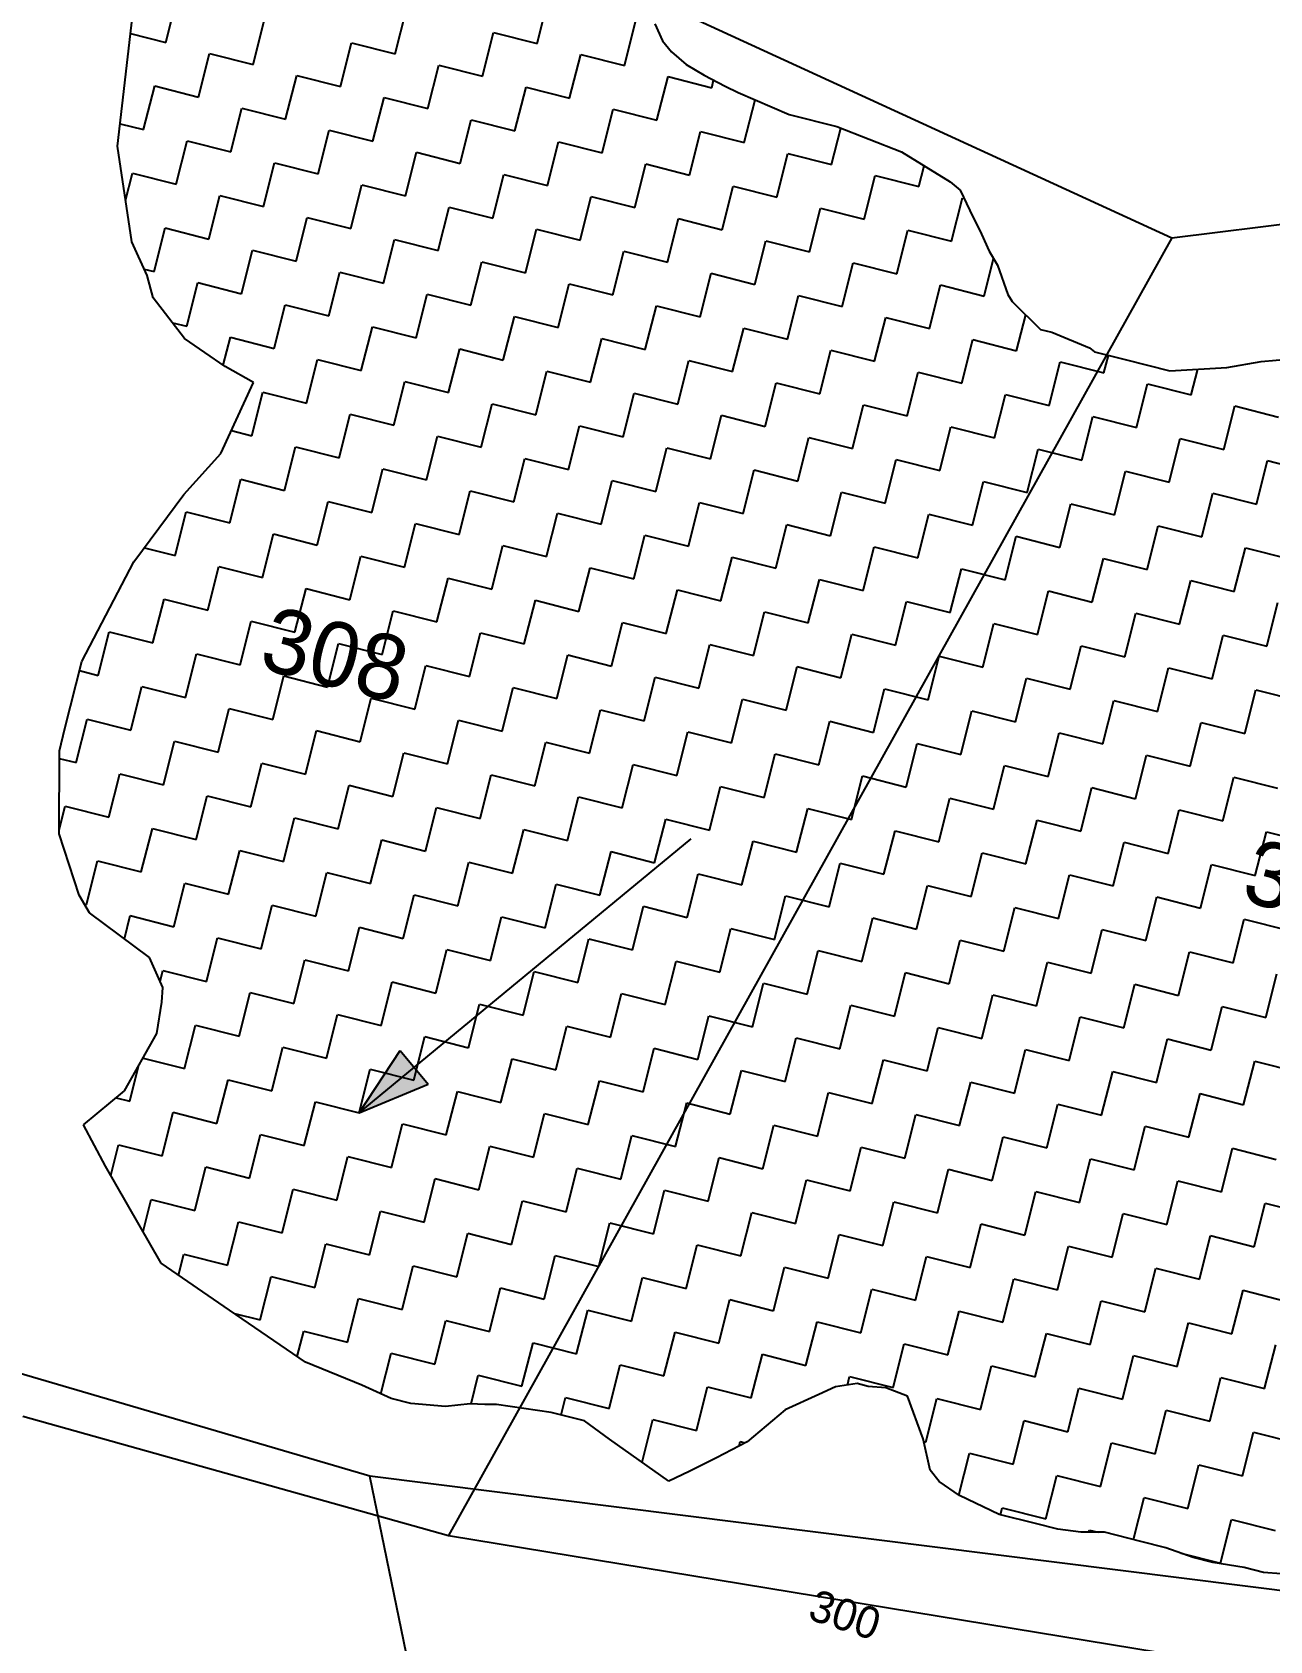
# Model space of a CAD drawing. Header units: metres. Extents: x 281097 to 285452, y 2029380 to 2031700.
# Drawn here: x 282269.1 to 282608.5, y 2030445 to 2030886.4 of the extents above; entities that cross this region are included whole.
import ezdxf
from ezdxf.enums import TextEntityAlignment as Align

# ---------------------------------------------------------------- set-up
doc = ezdxf.new("R2010")
doc.units = ezdxf.units.M
doc.header["$MEASUREMENT"] = 0
for name, color, linetype in [('POLY_HATCH', 12, 'Continuous'), ('POLY_PARCEL', 6, 'Continuous'), ('TEXT_PARCEL', 7, 'Continuous'), ('V_BOUND_LINE', 7, 'Continuous')]:
    doc.layers.add(name, color=color, linetype=linetype)
doc.styles.add('TEXT_MAP', font='', dxfattribs={"height": 2.5})
doc.styles.get('TEXT_MAP').set_extended_font_data('Kruti Dev 050')

msp = doc.modelspace()

# ---------------------------------------------------------------- hatches: boundary and pattern name
h = msp.add_hatch(color=256)
h.paths.add_polyline_path([(282373.81, 2030602.36), (282370, 2030606.99), (282358.69, 2030589.88)])
h.paths.add_polyline_path([(282358.69, 2030589.88), (282377.63, 2030597.73), (282373.81, 2030602.36)])

# ---------------------------------------------------------------- linework, layer by layer
for points in [[(282358.69, 2030589.88), (282449.82, 2030665.07)], [(282358.69, 2030589.88), (282370, 2030606.99)], [(282370, 2030606.99), (282377.63, 2030597.73)], [(282358.69, 2030589.88), (282377.63, 2030597.73)]]:
    msp.add_lwpolyline(points)
at = {"layer": 'POLY_HATCH', "linetype": 'Continuous'}
for p, q in [((282305.69, 2030883.56), (282308.72, 2030895.53)), ((282407.52, 2030883.24), (282410.56, 2030895.21)), ((282368.58, 2030880.37), (282371.61, 2030892.34)), ((282296.04, 2030886.01), (282305.69, 2030883.56)), ((282329.63, 2030877.5), (282332.67, 2030889.47)), ((282392.52, 2030874.3), (282395.55, 2030886.28)), ((282395.55, 2030886.28), (282407.52, 2030883.24)), ((282431.46, 2030877.18), (282434.5, 2030889.15)), ((282353.57, 2030871.43), (282356.61, 2030883.4)), ((282356.61, 2030883.4), (282368.58, 2030880.37)), ((282314.63, 2030868.56), (282317.66, 2030880.53)), ((282317.66, 2030880.53), (282329.63, 2030877.5)), ((282377.52, 2030865.37), (282380.55, 2030877.34)), ((282380.55, 2030877.34), (282392.52, 2030874.3)), ((282416.46, 2030868.24), (282419.49, 2030880.21)), ((282419.49, 2030880.21), (282431.46, 2030877.18)), ((282338.57, 2030862.49), (282341.6, 2030874.46)), ((282341.6, 2030874.46), (282353.57, 2030871.43)), ((282440.4, 2030862.18), (282443.44, 2030874.15)), ((282443.44, 2030874.15), (282455.41, 2030871.11)), ((282455.41, 2030871.11), (282455.94, 2030873.21)), ((282299.63, 2030859.62), (282302.66, 2030871.59)), ((282302.66, 2030871.59), (282314.63, 2030868.56)), ((282362.51, 2030856.43), (282365.55, 2030868.4)), ((282365.55, 2030868.4), (282377.52, 2030865.37)), ((282401.46, 2030859.3), (282404.49, 2030871.27)), ((282404.49, 2030871.27), (282416.46, 2030868.24)), ((282323.57, 2030853.55), (282326.6, 2030865.53)), ((282326.6, 2030865.53), (282338.57, 2030862.49)), ((282425.4, 2030853.24), (282428.43, 2030865.21)), ((282428.43, 2030865.21), (282440.4, 2030862.18)), ((282464.34, 2030856.11), (282467.31, 2030867.82)), ((282293.17, 2030861.25), (282299.63, 2030859.62)), ((282347.51, 2030847.49), (282350.54, 2030859.46)), ((282350.54, 2030859.46), (282362.51, 2030856.43)), ((282386.46, 2030850.36), (282389.49, 2030862.33)), ((282389.49, 2030862.33), (282401.46, 2030859.3)), ((282488.29, 2030850.05), (282490.82, 2030860.06)), ((282308.57, 2030844.62), (282311.6, 2030856.59)), ((282311.6, 2030856.59), (282323.57, 2030853.55)), ((282410.4, 2030844.3), (282413.43, 2030856.27)), ((282413.43, 2030856.27), (282425.4, 2030853.24)), ((282449.34, 2030847.17), (282452.37, 2030859.14)), ((282452.37, 2030859.14), (282464.34, 2030856.11)), ((282332.51, 2030838.55), (282335.54, 2030850.52)), ((282335.54, 2030850.52), (282347.51, 2030847.49)), ((282371.45, 2030841.42), (282374.48, 2030853.4)), ((282374.48, 2030853.4), (282386.46, 2030850.36)), ((282473.28, 2030841.11), (282476.32, 2030853.08)), ((282476.32, 2030853.08), (282488.29, 2030850.05)), ((282294.69, 2030840.14), (282296.59, 2030847.65)), ((282296.59, 2030847.65), (282308.57, 2030844.62)), ((282395.39, 2030835.36), (282398.43, 2030847.33)), ((282398.43, 2030847.33), (282410.4, 2030844.3)), ((282434.34, 2030838.23), (282437.37, 2030850.2)), ((282437.37, 2030850.2), (282449.34, 2030847.17)), ((282497.23, 2030835.04), (282500.26, 2030847.01)), ((282500.26, 2030847.01), (282512.23, 2030843.98)), ((282512.23, 2030843.98), (282513.68, 2030849.72)), ((282356.45, 2030832.49), (282359.48, 2030844.46)), ((282359.48, 2030844.46), (282371.45, 2030841.42)), ((282458.28, 2030832.17), (282461.31, 2030844.14)), ((282461.31, 2030844.14), (282473.28, 2030841.11)), ((282317.5, 2030829.61), (282320.54, 2030841.58)), ((282320.54, 2030841.58), (282332.51, 2030838.55)), ((282380.39, 2030826.42), (282383.42, 2030838.39)), ((282383.42, 2030838.39), (282395.39, 2030835.36)), ((282419.34, 2030829.3), (282422.37, 2030841.27)), ((282422.37, 2030841.27), (282434.34, 2030838.23)), ((282482.22, 2030826.1), (282485.25, 2030838.07)), ((282485.25, 2030838.07), (282497.23, 2030835.04)), ((282521.17, 2030828.98), (282524.2, 2030840.95)), ((282524.2, 2030840.95), (282524.54, 2030840.86)), ((282341.45, 2030823.55), (282344.48, 2030835.52)), ((282344.48, 2030835.52), (282356.45, 2030832.49)), ((282443.28, 2030823.23), (282446.31, 2030835.2)), ((282446.31, 2030835.2), (282458.28, 2030832.17)), ((282302.5, 2030820.67), (282305.53, 2030832.64)), ((282305.53, 2030832.64), (282317.5, 2030829.61)), ((282365.39, 2030817.48), (282368.42, 2030829.45)), ((282368.42, 2030829.45), (282380.39, 2030826.42)), ((282404.33, 2030820.36), (282407.36, 2030832.33)), ((282407.36, 2030832.33), (282419.34, 2030829.3)), ((282467.22, 2030817.17), (282470.25, 2030829.14)), ((282470.25, 2030829.14), (282482.22, 2030826.1)), ((282506.16, 2030820.04), (282509.2, 2030832.01)), ((282509.2, 2030832.01), (282521.17, 2030828.98)), ((282326.44, 2030814.61), (282329.47, 2030826.58)), ((282329.47, 2030826.58), (282341.45, 2030823.55)), ((282428.27, 2030814.29), (282431.31, 2030826.26)), ((282431.31, 2030826.26), (282443.28, 2030823.23)), ((282530.11, 2030813.97), (282532.72, 2030824.29)), ((282299.79, 2030821.36), (282302.5, 2030820.67)), ((282350.38, 2030808.54), (282353.42, 2030820.52)), ((282353.42, 2030820.52), (282365.39, 2030817.48)), ((282389.33, 2030811.42), (282392.36, 2030823.39)), ((282392.36, 2030823.39), (282404.33, 2030820.36)), ((282452.22, 2030808.23), (282455.25, 2030820.2)), ((282455.25, 2030820.2), (282467.22, 2030817.17)), ((282491.16, 2030811.1), (282494.19, 2030823.07)), ((282494.19, 2030823.07), (282506.16, 2030820.04)), ((282311.44, 2030805.67), (282314.47, 2030817.64)), ((282314.47, 2030817.64), (282326.44, 2030814.61)), ((282413.27, 2030805.35), (282416.3, 2030817.32)), ((282416.3, 2030817.32), (282428.27, 2030814.29)), ((282515.1, 2030805.04), (282518.13, 2030817.01)), ((282518.13, 2030817.01), (282530.11, 2030813.97)), ((282335.38, 2030799.61), (282338.41, 2030811.58)), ((282338.41, 2030811.58), (282350.38, 2030808.54)), ((282374.33, 2030802.48), (282377.36, 2030814.45)), ((282377.36, 2030814.45), (282389.33, 2030811.42)), ((282437.21, 2030799.29), (282440.24, 2030811.26)), ((282440.24, 2030811.26), (282452.22, 2030808.23)), ((282476.16, 2030802.16), (282479.19, 2030814.13)), ((282479.19, 2030814.13), (282491.16, 2030811.1)), ((282307.56, 2030806.65), (282311.44, 2030805.67)), ((282398.27, 2030796.41), (282401.3, 2030808.39)), ((282401.3, 2030808.39), (282413.27, 2030805.35)), ((282500.1, 2030796.1), (282503.13, 2030808.07)), ((282503.13, 2030808.07), (282515.1, 2030805.04)), ((282539.04, 2030798.97), (282541.54, 2030808.83)), ((282321.48, 2030795), (282323.41, 2030802.64)), ((282323.41, 2030802.64), (282335.38, 2030799.61)), ((282359.32, 2030793.54), (282362.35, 2030805.51)), ((282362.35, 2030805.51), (282374.33, 2030802.48)), ((282422.21, 2030790.35), (282425.24, 2030802.32)), ((282425.24, 2030802.32), (282437.21, 2030799.29)), ((282461.15, 2030793.22), (282464.19, 2030805.19)), ((282464.19, 2030805.19), (282476.16, 2030802.16)), ((282524.04, 2030790.03), (282527.07, 2030802)), ((282527.07, 2030802), (282539.04, 2030798.97)), ((282383.26, 2030787.48), (282386.3, 2030799.45)), ((282386.3, 2030799.45), (282398.27, 2030796.41)), ((282485.1, 2030787.16), (282488.13, 2030799.13)), ((282488.13, 2030799.13), (282500.1, 2030796.1)), ((282562.99, 2030792.91), (282564.19, 2030797.68)), ((282344.32, 2030784.6), (282347.35, 2030796.57)), ((282347.35, 2030796.57), (282359.32, 2030793.54)), ((282407.21, 2030781.41), (282410.24, 2030793.38)), ((282410.24, 2030793.38), (282422.21, 2030790.35)), ((282446.15, 2030784.29), (282449.18, 2030796.26)), ((282449.18, 2030796.26), (282461.15, 2030793.22)), ((282509.04, 2030781.09), (282512.07, 2030793.07)), ((282512.07, 2030793.07), (282524.04, 2030790.03)), ((282547.98, 2030783.97), (282551.01, 2030795.94)), ((282551.01, 2030795.94), (282562.99, 2030792.91)), ((282586.93, 2030786.84), (282588.7, 2030793.86)), ((282368.26, 2030778.54), (282371.29, 2030790.51)), ((282371.29, 2030790.51), (282383.26, 2030787.48)), ((282470.09, 2030778.22), (282473.12, 2030790.19)), ((282473.12, 2030790.19), (282485.1, 2030787.16)), ((282571.92, 2030777.9), (282574.96, 2030789.87)), ((282574.96, 2030789.87), (282586.93, 2030786.84)), ((282329.32, 2030775.66), (282332.35, 2030787.64)), ((282332.35, 2030787.64), (282344.32, 2030784.6)), ((282392.2, 2030772.47), (282395.23, 2030784.44)), ((282395.23, 2030784.44), (282407.21, 2030781.41)), ((282431.15, 2030775.35), (282434.18, 2030787.32)), ((282434.18, 2030787.32), (282446.15, 2030784.29)), ((282532.98, 2030775.03), (282536.01, 2030787)), ((282536.01, 2030787), (282547.98, 2030783.97)), ((282353.26, 2030769.6), (282356.29, 2030781.57)), ((282356.29, 2030781.57), (282368.26, 2030778.54)), ((282455.09, 2030769.28), (282458.12, 2030781.25)), ((282458.12, 2030781.25), (282470.09, 2030778.22)), ((282494.03, 2030772.16), (282497.07, 2030784.13)), ((282497.07, 2030784.13), (282509.04, 2030781.09)), ((282556.92, 2030768.96), (282559.95, 2030780.94)), ((282559.95, 2030780.94), (282571.92, 2030777.9)), ((282595.87, 2030771.84), (282598.9, 2030783.81)), ((282598.9, 2030783.81), (282610.87, 2030780.78)), ((282323.7, 2030777.09), (282329.32, 2030775.66)), ((282377.2, 2030763.53), (282380.23, 2030775.51)), ((282380.23, 2030775.51), (282392.2, 2030772.47)), ((282416.14, 2030766.41), (282419.18, 2030778.38)), ((282419.18, 2030778.38), (282431.15, 2030775.35)), ((282517.98, 2030766.09), (282521.01, 2030778.06)), ((282521.01, 2030778.06), (282532.98, 2030775.03)), ((282338.25, 2030760.66), (282341.29, 2030772.63)), ((282341.29, 2030772.63), (282353.26, 2030769.6)), ((282440.09, 2030760.34), (282443.12, 2030772.31)), ((282443.12, 2030772.31), (282455.09, 2030769.28)), ((282479.03, 2030763.22), (282482.06, 2030775.19)), ((282482.06, 2030775.19), (282494.03, 2030772.16)), ((282541.92, 2030760.03), (282544.95, 2030772)), ((282544.95, 2030772), (282556.92, 2030768.96)), ((282580.86, 2030762.9), (282583.89, 2030774.87)), ((282583.89, 2030774.87), (282595.87, 2030771.84)), ((282362.2, 2030754.6), (282365.23, 2030766.57)), ((282365.23, 2030766.57), (282377.2, 2030763.53)), ((282401.14, 2030757.47), (282404.17, 2030769.44)), ((282404.17, 2030769.44), (282416.14, 2030766.41)), ((282502.97, 2030757.15), (282506, 2030769.12)), ((282506, 2030769.12), (282517.98, 2030766.09)), ((282604.8, 2030756.84), (282607.84, 2030768.81)), ((282607.84, 2030768.81), (282619.81, 2030765.77)), ((282323.25, 2030751.72), (282326.28, 2030763.69)), ((282326.28, 2030763.69), (282338.25, 2030760.66)), ((282425.08, 2030751.41), (282428.12, 2030763.38)), ((282428.12, 2030763.38), (282440.09, 2030760.34)), ((282464.03, 2030754.28), (282467.06, 2030766.25)), ((282467.06, 2030766.25), (282479.03, 2030763.22)), ((282526.91, 2030751.09), (282529.95, 2030763.06)), ((282529.95, 2030763.06), (282541.92, 2030760.03)), ((282565.86, 2030753.96), (282568.89, 2030765.93)), ((282568.89, 2030765.93), (282580.86, 2030762.9)), ((282386.14, 2030748.53), (282389.17, 2030760.5)), ((282389.17, 2030760.5), (282401.14, 2030757.47)), ((282487.97, 2030748.21), (282491, 2030760.19)), ((282491, 2030760.19), (282502.97, 2030757.15)), ((282589.8, 2030747.9), (282592.83, 2030759.87)), ((282592.83, 2030759.87), (282604.8, 2030756.84)), ((282308.25, 2030742.78), (282311.28, 2030754.75)), ((282311.28, 2030754.75), (282323.25, 2030751.72)), ((282347.19, 2030745.66), (282350.23, 2030757.63)), ((282350.23, 2030757.63), (282362.2, 2030754.6)), ((282410.08, 2030742.47), (282413.11, 2030754.44)), ((282413.11, 2030754.44), (282425.08, 2030751.41)), ((282449.02, 2030745.34), (282452.06, 2030757.31)), ((282452.06, 2030757.31), (282464.03, 2030754.28)), ((282511.91, 2030742.15), (282514.94, 2030754.12)), ((282514.94, 2030754.12), (282526.91, 2030751.09)), ((282550.86, 2030745.02), (282553.89, 2030756.99)), ((282553.89, 2030756.99), (282565.86, 2030753.96)), ((282371.13, 2030739.59), (282374.17, 2030751.56)), ((282374.17, 2030751.56), (282386.14, 2030748.53)), ((282472.97, 2030739.28), (282476, 2030751.25)), ((282476, 2030751.25), (282487.97, 2030748.21)), ((282574.8, 2030738.96), (282577.83, 2030750.93)), ((282577.83, 2030750.93), (282589.8, 2030747.9)), ((282299.83, 2030744.92), (282308.25, 2030742.78)), ((282332.19, 2030736.72), (282335.22, 2030748.69)), ((282335.22, 2030748.69), (282347.19, 2030745.66)), ((282395.08, 2030733.53), (282398.11, 2030745.5)), ((282398.11, 2030745.5), (282410.08, 2030742.47)), ((282434.02, 2030736.4), (282437.05, 2030748.37)), ((282437.05, 2030748.37), (282449.02, 2030745.34)), ((282496.91, 2030733.21), (282499.94, 2030745.18)), ((282499.94, 2030745.18), (282511.91, 2030742.15)), ((282535.85, 2030736.08), (282538.89, 2030748.06)), ((282538.89, 2030748.06), (282550.86, 2030745.02)), ((282598.74, 2030732.89), (282601.77, 2030744.86)), ((282601.77, 2030744.86), (282613.74, 2030741.83)), ((282356.13, 2030730.65), (282359.16, 2030742.63)), ((282359.16, 2030742.63), (282371.13, 2030739.59)), ((282457.96, 2030730.34), (282461, 2030742.31)), ((282461, 2030742.31), (282472.97, 2030739.28)), ((282559.79, 2030730.02), (282562.83, 2030741.99)), ((282562.83, 2030741.99), (282574.8, 2030738.96)), ((282317.19, 2030727.78), (282320.22, 2030739.75)), ((282320.22, 2030739.75), (282332.19, 2030736.72)), ((282380.07, 2030724.59), (282383.11, 2030736.56)), ((282383.11, 2030736.56), (282395.08, 2030733.53)), ((282419.02, 2030727.46), (282422.05, 2030739.43)), ((282422.05, 2030739.43), (282434.02, 2030736.4)), ((282481.9, 2030724.27), (282484.94, 2030736.24)), ((282484.94, 2030736.24), (282496.91, 2030733.21)), ((282520.85, 2030727.15), (282523.88, 2030739.12)), ((282523.88, 2030739.12), (282535.85, 2030736.08)), ((282583.74, 2030723.96), (282586.77, 2030735.93)), ((282586.77, 2030735.93), (282598.74, 2030732.89)), ((282293.22, 2030733.85), (282293.24, 2030733.85)), ((282293.24, 2030733.85), (282293.27, 2030733.95)), ((282341.13, 2030721.72), (282344.16, 2030733.69)), ((282344.16, 2030733.69), (282356.13, 2030730.65)), ((282442.96, 2030721.4), (282445.99, 2030733.37)), ((282445.99, 2030733.37), (282457.96, 2030730.34)), ((282544.79, 2030721.08), (282547.82, 2030733.05)), ((282547.82, 2030733.05), (282559.79, 2030730.02)), ((282302.18, 2030718.84), (282305.22, 2030730.81)), ((282305.22, 2030730.81), (282317.19, 2030727.78)), ((282365.07, 2030715.65), (282368.1, 2030727.62)), ((282368.1, 2030727.62), (282380.07, 2030724.59)), ((282404.01, 2030718.53), (282407.05, 2030730.5)), ((282407.05, 2030730.5), (282419.02, 2030727.46)), ((282466.9, 2030715.33), (282469.93, 2030727.3)), ((282469.93, 2030727.3), (282481.9, 2030724.27)), ((282505.85, 2030718.21), (282508.88, 2030730.18)), ((282508.88, 2030730.18), (282520.85, 2030727.15)), ((282568.73, 2030715.02), (282571.77, 2030726.99)), ((282571.77, 2030726.99), (282583.74, 2030723.96)), ((282607.68, 2030717.89), (282610.71, 2030729.86)), ((282326.12, 2030712.78), (282329.16, 2030724.75)), ((282329.16, 2030724.75), (282341.13, 2030721.72)), ((282427.96, 2030712.46), (282430.99, 2030724.43)), ((282430.99, 2030724.43), (282442.96, 2030721.4)), ((282529.79, 2030712.14), (282532.82, 2030724.11)), ((282532.82, 2030724.11), (282544.79, 2030721.08)), ((282287.18, 2030709.9), (282290.21, 2030721.87)), ((282290.21, 2030721.87), (282302.18, 2030718.84)), ((282350.07, 2030706.71), (282353.1, 2030718.68)), ((282353.1, 2030718.68), (282365.07, 2030715.65)), ((282389.01, 2030709.59), (282392.04, 2030721.56)), ((282392.04, 2030721.56), (282404.01, 2030718.53)), ((282451.9, 2030706.4), (282454.93, 2030718.37)), ((282454.93, 2030718.37), (282466.9, 2030715.33)), ((282490.84, 2030709.27), (282493.88, 2030721.24)), ((282493.88, 2030721.24), (282505.85, 2030718.21)), ((282553.73, 2030706.08), (282556.76, 2030718.05)), ((282556.76, 2030718.05), (282568.73, 2030715.02)), ((282592.67, 2030708.95), (282595.71, 2030720.92)), ((282595.71, 2030720.92), (282607.68, 2030717.89)), ((282311.12, 2030703.84), (282314.15, 2030715.81)), ((282314.15, 2030715.81), (282326.12, 2030712.78)), ((282412.95, 2030703.52), (282415.99, 2030715.49)), ((282415.99, 2030715.49), (282427.96, 2030712.46)), ((282514.78, 2030703.2), (282517.82, 2030715.18)), ((282517.82, 2030715.18), (282529.79, 2030712.14)), ((282282.08, 2030711.2), (282287.18, 2030709.9)), ((282335.06, 2030697.77), (282338.1, 2030709.75)), ((282338.1, 2030709.75), (282350.07, 2030706.71)), ((282374.01, 2030700.65), (282377.04, 2030712.62)), ((282377.04, 2030712.62), (282389.01, 2030709.59)), ((282436.89, 2030697.46), (282439.93, 2030709.43)), ((282439.93, 2030709.43), (282451.9, 2030706.4)), ((282475.84, 2030700.33), (282478.87, 2030712.3)), ((282478.87, 2030712.3), (282490.84, 2030709.27)), ((282577.67, 2030700.01), (282580.7, 2030711.98)), ((282580.7, 2030711.98), (282592.67, 2030708.95)), ((282296.12, 2030694.9), (282299.15, 2030706.87)), ((282299.15, 2030706.87), (282311.12, 2030703.84)), ((282397.95, 2030694.58), (282400.98, 2030706.55)), ((282400.98, 2030706.55), (282412.95, 2030703.52)), ((282499.78, 2030694.27), (282502.81, 2030706.24)), ((282502.81, 2030706.24), (282514.78, 2030703.2)), ((282538.73, 2030697.14), (282541.76, 2030709.11)), ((282541.76, 2030709.11), (282553.73, 2030706.08)), ((282601.61, 2030693.95), (282604.65, 2030705.92)), ((282604.65, 2030705.92), (282616.62, 2030702.89)), ((282320.06, 2030688.84), (282323.09, 2030700.81)), ((282323.09, 2030700.81), (282335.06, 2030697.77)), ((282359, 2030691.71), (282362.04, 2030703.68)), ((282362.04, 2030703.68), (282374.01, 2030700.65)), ((282421.89, 2030688.52), (282424.92, 2030700.49)), ((282424.92, 2030700.49), (282436.89, 2030697.46)), ((282460.84, 2030691.39), (282463.87, 2030703.36)), ((282463.87, 2030703.36), (282475.84, 2030700.33)), ((282562.67, 2030691.08), (282565.7, 2030703.05)), ((282565.7, 2030703.05), (282577.67, 2030700.01)), ((282281.12, 2030685.96), (282284.15, 2030697.93)), ((282284.15, 2030697.93), (282296.12, 2030694.9)), ((282382.95, 2030685.64), (282385.98, 2030697.62)), ((282385.98, 2030697.62), (282397.95, 2030694.58)), ((282484.78, 2030685.33), (282487.81, 2030697.3)), ((282487.81, 2030697.3), (282499.78, 2030694.27)), ((282523.72, 2030688.2), (282526.76, 2030700.17)), ((282526.76, 2030700.17), (282538.73, 2030697.14)), ((282586.61, 2030685.01), (282589.64, 2030696.98)), ((282589.64, 2030696.98), (282601.61, 2030693.95)), ((282305.06, 2030679.9), (282308.09, 2030691.87)), ((282308.09, 2030691.87), (282320.06, 2030688.84)), ((282344, 2030682.77), (282347.03, 2030694.74)), ((282347.03, 2030694.74), (282359, 2030691.71)), ((282406.89, 2030679.58), (282409.92, 2030691.55)), ((282409.92, 2030691.55), (282421.89, 2030688.52)), ((282445.83, 2030682.45), (282448.87, 2030694.42)), ((282448.87, 2030694.42), (282460.84, 2030691.39)), ((282547.67, 2030682.14), (282550.7, 2030694.11)), ((282550.7, 2030694.11), (282562.67, 2030691.08)), ((282276.5, 2030687.13), (282281.12, 2030685.96)), ((282367.94, 2030676.71), (282370.98, 2030688.68)), ((282370.98, 2030688.68), (282382.95, 2030685.64)), ((282469.78, 2030676.39), (282472.81, 2030688.36)), ((282472.81, 2030688.36), (282484.78, 2030685.33)), ((282508.72, 2030679.26), (282511.75, 2030691.23)), ((282511.75, 2030691.23), (282523.72, 2030688.2)), ((282571.61, 2030676.07), (282574.64, 2030688.04)), ((282574.64, 2030688.04), (282586.61, 2030685.01)), ((282290.05, 2030670.96), (282293.09, 2030682.93)), ((282293.09, 2030682.93), (282305.06, 2030679.9)), ((282329, 2030673.83), (282332.03, 2030685.8)), ((282332.03, 2030685.8), (282344, 2030682.77)), ((282430.83, 2030673.52), (282433.86, 2030685.49)), ((282433.86, 2030685.49), (282445.83, 2030682.45)), ((282532.66, 2030673.2), (282535.69, 2030685.17)), ((282535.69, 2030685.17), (282547.67, 2030682.14)), ((282352.94, 2030667.77), (282355.97, 2030679.74)), ((282355.97, 2030679.74), (282367.94, 2030676.71)), ((282391.89, 2030670.64), (282394.92, 2030682.61)), ((282394.92, 2030682.61), (282406.89, 2030679.58)), ((282454.77, 2030667.45), (282457.8, 2030679.42)), ((282457.8, 2030679.42), (282469.78, 2030676.39)), ((282493.72, 2030670.32), (282496.75, 2030682.3)), ((282496.75, 2030682.3), (282508.72, 2030679.26)), ((282556.6, 2030667.13), (282559.64, 2030679.1)), ((282559.64, 2030679.1), (282571.61, 2030676.07)), ((282595.55, 2030670.01), (282598.58, 2030681.98)), ((282598.58, 2030681.98), (282610.55, 2030678.95)), ((282276.44, 2030667.52), (282278.08, 2030673.99)), ((282278.08, 2030673.99), (282290.05, 2030670.96)), ((282314, 2030664.89), (282317.03, 2030676.86)), ((282317.03, 2030676.86), (282329, 2030673.83)), ((282415.83, 2030664.58), (282418.86, 2030676.55)), ((282418.86, 2030676.55), (282430.83, 2030673.52)), ((282517.66, 2030664.26), (282520.69, 2030676.23)), ((282520.69, 2030676.23), (282532.66, 2030673.2)), ((282337.94, 2030658.83), (282340.97, 2030670.8)), ((282340.97, 2030670.8), (282352.94, 2030667.77)), ((282376.88, 2030661.7), (282379.91, 2030673.67)), ((282379.91, 2030673.67), (282391.89, 2030670.64)), ((282439.77, 2030658.51), (282442.8, 2030670.48)), ((282442.8, 2030670.48), (282454.77, 2030667.45)), ((282478.71, 2030661.39), (282481.75, 2030673.36)), ((282481.75, 2030673.36), (282493.72, 2030670.32)), ((282541.6, 2030658.19), (282544.63, 2030670.17)), ((282544.63, 2030670.17), (282556.6, 2030667.13)), ((282580.55, 2030661.07), (282583.58, 2030673.04)), ((282583.58, 2030673.04), (282595.55, 2030670.01)), ((282298.99, 2030655.96), (282302.02, 2030667.93)), ((282302.02, 2030667.93), (282314, 2030664.89)), ((282400.82, 2030655.64), (282403.86, 2030667.61)), ((282403.86, 2030667.61), (282415.83, 2030664.58)), ((282502.66, 2030655.32), (282505.69, 2030667.29)), ((282505.69, 2030667.29), (282517.66, 2030664.26)), ((282604.49, 2030655), (282607.52, 2030666.97)), ((282607.52, 2030666.97), (282619.49, 2030663.94)), ((282322.93, 2030649.89), (282325.97, 2030661.86)), ((282325.97, 2030661.86), (282337.94, 2030658.83)), ((282361.88, 2030652.76), (282364.91, 2030664.74)), ((282364.91, 2030664.74), (282376.88, 2030661.7)), ((282424.77, 2030649.57), (282427.8, 2030661.54)), ((282427.8, 2030661.54), (282439.77, 2030658.51)), ((282463.71, 2030652.45), (282466.74, 2030664.42)), ((282466.74, 2030664.42), (282478.71, 2030661.39)), ((282526.6, 2030649.26), (282529.63, 2030661.23)), ((282529.63, 2030661.23), (282541.6, 2030658.19)), ((282565.54, 2030652.13), (282568.57, 2030664.1)), ((282568.57, 2030664.1), (282580.55, 2030661.07)), ((282283.99, 2030647.02), (282287.02, 2030658.99)), ((282287.02, 2030658.99), (282298.99, 2030655.96)), ((282385.82, 2030646.7), (282388.85, 2030658.67)), ((282388.85, 2030658.67), (282400.82, 2030655.64)), ((282487.65, 2030646.38), (282490.68, 2030658.35)), ((282490.68, 2030658.35), (282502.66, 2030655.32)), ((282589.48, 2030646.07), (282592.52, 2030658.04)), ((282592.52, 2030658.04), (282604.49, 2030655)), ((282307.93, 2030640.95), (282310.96, 2030652.92)), ((282310.96, 2030652.92), (282322.93, 2030649.89)), ((282346.88, 2030643.83), (282349.91, 2030655.8)), ((282349.91, 2030655.8), (282361.88, 2030652.76)), ((282409.76, 2030640.64), (282412.79, 2030652.61)), ((282412.79, 2030652.61), (282424.77, 2030649.57)), ((282448.71, 2030643.51), (282451.74, 2030655.48)), ((282451.74, 2030655.48), (282463.71, 2030652.45)), ((282511.59, 2030640.32), (282514.63, 2030652.29)), ((282514.63, 2030652.29), (282526.6, 2030649.26)), ((282550.54, 2030643.19), (282553.57, 2030655.16)), ((282553.57, 2030655.16), (282565.54, 2030652.13)), ((282370.82, 2030637.76), (282373.85, 2030649.73)), ((282373.85, 2030649.73), (282385.82, 2030646.7)), ((282472.65, 2030637.44), (282475.68, 2030649.41)), ((282475.68, 2030649.41), (282487.65, 2030646.38)), ((282574.48, 2030637.13), (282577.51, 2030649.1)), ((282577.51, 2030649.1), (282589.48, 2030646.07)), ((282283.38, 2030647.17), (282283.99, 2030647.02)), ((282294.35, 2030637.64), (282295.96, 2030643.98)), ((282295.96, 2030643.98), (282307.93, 2030640.95)), ((282331.87, 2030634.89), (282334.9, 2030646.86)), ((282334.9, 2030646.86), (282346.88, 2030643.83)), ((282394.76, 2030631.7), (282397.79, 2030643.67)), ((282397.79, 2030643.67), (282409.76, 2030640.64)), ((282433.7, 2030634.57), (282436.74, 2030646.54)), ((282436.74, 2030646.54), (282448.71, 2030643.51)), ((282496.59, 2030631.38), (282499.62, 2030643.35)), ((282499.62, 2030643.35), (282511.59, 2030640.32)), ((282535.54, 2030634.25), (282538.57, 2030646.22)), ((282538.57, 2030646.22), (282550.54, 2030643.19)), ((282598.42, 2030631.06), (282601.45, 2030643.03)), ((282601.45, 2030643.03), (282613.43, 2030640)), ((282355.81, 2030628.82), (282358.85, 2030640.79)), ((282358.85, 2030640.79), (282370.82, 2030637.76)), ((282457.65, 2030628.51), (282460.68, 2030640.48)), ((282460.68, 2030640.48), (282472.65, 2030637.44)), ((282559.48, 2030628.19), (282562.51, 2030640.16)), ((282562.51, 2030640.16), (282574.48, 2030637.13)), ((282316.87, 2030625.95), (282319.9, 2030637.92)), ((282319.9, 2030637.92), (282331.87, 2030634.89)), ((282379.76, 2030622.76), (282382.79, 2030634.73)), ((282382.79, 2030634.73), (282394.76, 2030631.7)), ((282418.7, 2030625.63), (282421.73, 2030637.6)), ((282421.73, 2030637.6), (282433.7, 2030634.57)), ((282481.59, 2030622.44), (282484.62, 2030634.41)), ((282484.62, 2030634.41), (282496.59, 2030631.38)), ((282520.53, 2030625.31), (282523.56, 2030637.29)), ((282523.56, 2030637.29), (282535.54, 2030634.25)), ((282340.81, 2030619.88), (282343.84, 2030631.86)), ((282343.84, 2030631.86), (282355.81, 2030628.82)), ((282442.64, 2030619.57), (282445.67, 2030631.54)), ((282445.67, 2030631.54), (282457.65, 2030628.51)), ((282544.47, 2030619.25), (282547.51, 2030631.22)), ((282547.51, 2030631.22), (282559.48, 2030628.19)), ((282583.42, 2030622.12), (282586.45, 2030634.09)), ((282586.45, 2030634.09), (282598.42, 2030631.06)), ((282304.12, 2030625.91), (282304.9, 2030628.98)), ((282304.9, 2030628.98), (282316.87, 2030625.95)), ((282364.75, 2030613.82), (282367.78, 2030625.79)), ((282367.78, 2030625.79), (282379.76, 2030622.76)), ((282403.7, 2030616.69), (282406.73, 2030628.66)), ((282406.73, 2030628.66), (282418.7, 2030625.63)), ((282466.58, 2030613.5), (282469.62, 2030625.47)), ((282469.62, 2030625.47), (282481.59, 2030622.44)), ((282505.53, 2030616.38), (282508.56, 2030628.35)), ((282508.56, 2030628.35), (282520.53, 2030625.31)), ((282607.36, 2030616.06), (282610.39, 2030628.03)), ((282325.81, 2030610.95), (282328.84, 2030622.92)), ((282328.84, 2030622.92), (282340.81, 2030619.88)), ((282427.64, 2030610.63), (282430.67, 2030622.6)), ((282430.67, 2030622.6), (282442.64, 2030619.57)), ((282529.47, 2030610.31), (282532.5, 2030622.28)), ((282532.5, 2030622.28), (282544.47, 2030619.25)), ((282568.42, 2030613.19), (282571.45, 2030625.16)), ((282571.45, 2030625.16), (282583.42, 2030622.12)), ((282349.75, 2030604.88), (282352.78, 2030616.85)), ((282352.78, 2030616.85), (282364.75, 2030613.82)), ((282388.69, 2030607.75), (282391.73, 2030619.73)), ((282391.73, 2030619.73), (282403.7, 2030616.69)), ((282451.58, 2030604.56), (282454.61, 2030616.53)), ((282454.61, 2030616.53), (282466.58, 2030613.5)), ((282490.53, 2030607.44), (282493.56, 2030619.41)), ((282493.56, 2030619.41), (282505.53, 2030616.38)), ((282592.36, 2030607.12), (282595.39, 2030619.09)), ((282595.39, 2030619.09), (282607.36, 2030616.06)), ((282310.8, 2030602.01), (282313.84, 2030613.98)), ((282313.84, 2030613.98), (282325.81, 2030610.95)), ((282412.64, 2030601.69), (282415.67, 2030613.66)), ((282415.67, 2030613.66), (282427.64, 2030610.63)), ((282514.47, 2030601.37), (282517.5, 2030613.34)), ((282517.5, 2030613.34), (282529.47, 2030610.31)), ((282553.41, 2030604.25), (282556.44, 2030616.22)), ((282556.44, 2030616.22), (282568.42, 2030613.19)), ((282334.75, 2030595.94), (282337.78, 2030607.91)), ((282337.78, 2030607.91), (282349.75, 2030604.88)), ((282373.69, 2030598.82), (282376.72, 2030610.79)), ((282376.72, 2030610.79), (282388.69, 2030607.75)), ((282475.52, 2030598.5), (282478.55, 2030610.47)), ((282478.55, 2030610.47), (282490.53, 2030607.44)), ((282577.35, 2030598.18), (282580.39, 2030610.15)), ((282580.39, 2030610.15), (282592.36, 2030607.12)), ((282299.47, 2030604.88), (282310.8, 2030602.01)), ((282397.63, 2030592.75), (282400.67, 2030604.72)), ((282400.67, 2030604.72), (282412.64, 2030601.69)), ((282436.58, 2030595.63), (282439.61, 2030607.6)), ((282439.61, 2030607.6), (282451.58, 2030604.56)), ((282499.46, 2030592.43), (282502.5, 2030604.41)), ((282502.5, 2030604.41), (282514.47, 2030601.37)), ((282538.41, 2030595.31), (282541.44, 2030607.28)), ((282541.44, 2030607.28), (282553.41, 2030604.25)), ((282601.3, 2030592.12), (282604.33, 2030604.09)), ((282604.33, 2030604.09), (282616.3, 2030601.06)), ((282295.8, 2030593.07), (282298.25, 2030602.72)), ((282319.74, 2030587), (282322.78, 2030598.98)), ((282322.78, 2030598.98), (282334.75, 2030595.94)), ((282358.69, 2030589.88), (282361.72, 2030601.85)), ((282361.72, 2030601.85), (282373.69, 2030598.82)), ((282460.52, 2030589.56), (282463.55, 2030601.53)), ((282463.55, 2030601.53), (282475.52, 2030598.5)), ((282562.35, 2030589.24), (282565.38, 2030601.21)), ((282565.38, 2030601.21), (282577.35, 2030598.18)), ((282382.63, 2030583.81), (282385.66, 2030595.78)), ((282385.66, 2030595.78), (282397.63, 2030592.75)), ((282421.57, 2030586.69), (282424.61, 2030598.66)), ((282424.61, 2030598.66), (282436.58, 2030595.63)), ((282484.46, 2030583.5), (282487.49, 2030595.47)), ((282487.49, 2030595.47), (282499.46, 2030592.43)), ((282523.41, 2030586.37), (282526.44, 2030598.34)), ((282526.44, 2030598.34), (282538.41, 2030595.31)), ((282586.29, 2030583.18), (282589.33, 2030595.15)), ((282589.33, 2030595.15), (282601.3, 2030592.12)), ((282292.07, 2030594.01), (282295.8, 2030593.07)), ((282343.68, 2030580.94), (282346.72, 2030592.91)), ((282346.72, 2030592.91), (282358.69, 2030589.88)), ((282445.52, 2030580.62), (282448.55, 2030592.59)), ((282448.55, 2030592.59), (282460.52, 2030589.56)), ((282547.35, 2030580.3), (282550.38, 2030592.28)), ((282550.38, 2030592.28), (282562.35, 2030589.24)), ((282304.74, 2030578.07), (282307.77, 2030590.04)), ((282307.77, 2030590.04), (282319.74, 2030587)), ((282367.63, 2030574.87), (282370.66, 2030586.85)), ((282370.66, 2030586.85), (282382.63, 2030583.81)), ((282406.57, 2030577.75), (282409.6, 2030589.72)), ((282409.6, 2030589.72), (282421.57, 2030586.69)), ((282469.46, 2030574.56), (282472.49, 2030586.53)), ((282472.49, 2030586.53), (282484.46, 2030583.5)), ((282508.4, 2030577.43), (282511.44, 2030589.4)), ((282511.44, 2030589.4), (282523.41, 2030586.37)), ((282571.29, 2030574.24), (282574.32, 2030586.21)), ((282574.32, 2030586.21), (282586.29, 2030583.18)), ((282328.68, 2030572), (282331.71, 2030583.97)), ((282331.71, 2030583.97), (282343.68, 2030580.94)), ((282430.51, 2030571.68), (282433.55, 2030583.65)), ((282433.55, 2030583.65), (282445.52, 2030580.62)), ((282532.34, 2030571.37), (282535.38, 2030583.34)), ((282535.38, 2030583.34), (282547.35, 2030580.3)), ((282290.65, 2030572.74), (282292.77, 2030581.1)), ((282292.77, 2030581.1), (282304.74, 2030578.07)), ((282352.62, 2030565.94), (282355.66, 2030577.91)), ((282355.66, 2030577.91), (282367.63, 2030574.87)), ((282391.57, 2030568.81), (282394.6, 2030580.78)), ((282394.6, 2030580.78), (282406.57, 2030577.75)), ((282454.45, 2030565.62), (282457.49, 2030577.59)), ((282457.49, 2030577.59), (282469.46, 2030574.56)), ((282493.4, 2030568.49), (282496.43, 2030580.46)), ((282496.43, 2030580.46), (282508.4, 2030577.43)), ((282556.29, 2030565.3), (282559.32, 2030577.27)), ((282559.32, 2030577.27), (282571.29, 2030574.24)), ((282595.23, 2030568.18), (282598.26, 2030580.15)), ((282598.26, 2030580.15), (282610.23, 2030577.11)), ((282313.68, 2030563.06), (282316.71, 2030575.03)), ((282316.71, 2030575.03), (282328.68, 2030572)), ((282415.51, 2030562.75), (282418.54, 2030574.72)), ((282418.54, 2030574.72), (282430.51, 2030571.68)), ((282517.34, 2030562.43), (282520.37, 2030574.4)), ((282520.37, 2030574.4), (282532.34, 2030571.37)), ((282337.62, 2030557), (282340.65, 2030568.97)), ((282340.65, 2030568.97), (282352.62, 2030565.94)), ((282376.56, 2030559.87), (282379.6, 2030571.84)), ((282379.6, 2030571.84), (282391.57, 2030568.81)), ((282439.45, 2030556.68), (282442.48, 2030568.65)), ((282442.48, 2030568.65), (282454.45, 2030565.62)), ((282478.4, 2030559.55), (282481.43, 2030571.53)), ((282481.43, 2030571.53), (282493.4, 2030568.49)), ((282541.28, 2030556.36), (282544.32, 2030568.33)), ((282544.32, 2030568.33), (282556.29, 2030565.3)), ((282580.23, 2030559.24), (282583.26, 2030571.21)), ((282583.26, 2030571.21), (282595.23, 2030568.18)), ((282299.48, 2030557.3), (282301.71, 2030566.09)), ((282301.71, 2030566.09), (282313.68, 2030563.06)), ((282400.51, 2030553.81), (282403.54, 2030565.78)), ((282403.54, 2030565.78), (282415.51, 2030562.75)), ((282502.34, 2030553.49), (282505.37, 2030565.46)), ((282505.37, 2030565.46), (282517.34, 2030562.43)), ((282604.17, 2030553.17), (282607.2, 2030565.14)), ((282607.2, 2030565.14), (282619.17, 2030562.11)), ((282322.62, 2030548.06), (282325.65, 2030560.03)), ((282325.65, 2030560.03), (282337.62, 2030557)), ((282361.56, 2030550.93), (282364.59, 2030562.9)), ((282364.59, 2030562.9), (282376.56, 2030559.87)), ((282424.45, 2030547.74), (282427.48, 2030559.71)), ((282427.48, 2030559.71), (282439.45, 2030556.68)), ((282463.39, 2030550.62), (282466.43, 2030562.59)), ((282466.43, 2030562.59), (282478.4, 2030559.55)), ((282526.28, 2030547.42), (282529.31, 2030559.4)), ((282529.31, 2030559.4), (282541.28, 2030556.36)), ((282565.22, 2030550.3), (282568.26, 2030562.27)), ((282568.26, 2030562.27), (282580.23, 2030559.24)), ((282385.5, 2030544.87), (282388.54, 2030556.84)), ((282388.54, 2030556.84), (282400.51, 2030553.81)), ((282487.33, 2030544.55), (282490.37, 2030556.52)), ((282490.37, 2030556.52), (282502.34, 2030553.49)), ((282589.17, 2030544.23), (282592.2, 2030556.2)), ((282592.2, 2030556.2), (282604.17, 2030553.17)), ((282309.2, 2030545.37), (282310.65, 2030551.09)), ((282310.65, 2030551.09), (282322.62, 2030548.06)), ((282346.56, 2030541.99), (282349.59, 2030553.97)), ((282349.59, 2030553.97), (282361.56, 2030550.93)), ((282409.44, 2030538.8), (282412.48, 2030550.77)), ((282412.48, 2030550.77), (282424.45, 2030547.74)), ((282448.39, 2030541.68), (282451.42, 2030553.65)), ((282451.42, 2030553.65), (282463.39, 2030550.62)), ((282511.28, 2030538.49), (282514.31, 2030550.46)), ((282514.31, 2030550.46), (282526.28, 2030547.42)), ((282550.22, 2030541.36), (282553.25, 2030553.33)), ((282553.25, 2030553.33), (282565.22, 2030550.3)), ((282370.5, 2030535.93), (282373.53, 2030547.9)), ((282373.53, 2030547.9), (282385.5, 2030544.87)), ((282472.33, 2030535.61), (282475.36, 2030547.58)), ((282475.36, 2030547.58), (282487.33, 2030544.55)), ((282574.16, 2030535.3), (282577.2, 2030547.27)), ((282577.2, 2030547.27), (282589.17, 2030544.23)), ((282331.55, 2030533.06), (282334.59, 2030545.03)), ((282334.59, 2030545.03), (282346.56, 2030541.99)), ((282394.44, 2030529.87), (282397.47, 2030541.84)), ((282397.47, 2030541.84), (282409.44, 2030538.8)), ((282433.39, 2030532.74), (282436.42, 2030544.71)), ((282436.42, 2030544.71), (282448.39, 2030541.68)), ((282496.27, 2030529.55), (282499.31, 2030541.52)), ((282499.31, 2030541.52), (282511.28, 2030538.49)), ((282535.22, 2030532.42), (282538.25, 2030544.39)), ((282538.25, 2030544.39), (282550.22, 2030541.36)), ((282355.5, 2030526.99), (282358.53, 2030538.96)), ((282358.53, 2030538.96), (282370.5, 2030535.93)), ((282457.33, 2030526.67), (282460.36, 2030538.64)), ((282460.36, 2030538.64), (282472.33, 2030535.61)), ((282559.16, 2030526.36), (282562.19, 2030538.33)), ((282562.19, 2030538.33), (282574.16, 2030535.3)), ((282598.1, 2030529.23), (282601.14, 2030541.2)), ((282601.14, 2030541.2), (282613.11, 2030538.17)), ((282324.5, 2030534.84), (282331.55, 2030533.06)), ((282379.44, 2030520.93), (282382.47, 2030532.9)), ((282382.47, 2030532.9), (282394.44, 2030529.87)), ((282418.38, 2030523.8), (282421.42, 2030535.77)), ((282421.42, 2030535.77), (282433.39, 2030532.74)), ((282520.21, 2030523.48), (282523.25, 2030535.45)), ((282523.25, 2030535.45), (282535.22, 2030532.42)), ((282341.76, 2030523.05), (282343.53, 2030530.02)), ((282343.53, 2030530.02), (282355.5, 2030526.99)), ((282442.33, 2030517.74), (282445.36, 2030529.71)), ((282445.36, 2030529.71), (282457.33, 2030526.67)), ((282481.27, 2030520.61), (282484.3, 2030532.58)), ((282484.3, 2030532.58), (282496.27, 2030529.55)), ((282544.16, 2030517.42), (282547.19, 2030529.39)), ((282547.19, 2030529.39), (282559.16, 2030526.36)), ((282583.1, 2030520.29), (282586.13, 2030532.26)), ((282586.13, 2030532.26), (282598.1, 2030529.23)), ((282364.64, 2030512.81), (282367.47, 2030523.96)), ((282367.47, 2030523.96), (282379.44, 2030520.93)), ((282403.38, 2030514.86), (282406.41, 2030526.83)), ((282406.41, 2030526.83), (282418.38, 2030523.8)), ((282505.21, 2030514.54), (282508.24, 2030526.52)), ((282508.24, 2030526.52), (282520.21, 2030523.48)), ((282607.04, 2030514.23), (282610.08, 2030526.2)), ((282427.32, 2030508.8), (282430.35, 2030520.77)), ((282430.35, 2030520.77), (282442.33, 2030517.74)), ((282466.27, 2030511.67), (282469.3, 2030523.64)), ((282469.3, 2030523.64), (282481.27, 2030520.61)), ((282529.15, 2030508.48), (282532.19, 2030520.45)), ((282532.19, 2030520.45), (282544.16, 2030517.42)), ((282568.1, 2030511.35), (282571.13, 2030523.32)), ((282571.13, 2030523.32), (282583.1, 2030520.29)), ((282389.43, 2030510.08), (282391.41, 2030517.89)), ((282391.41, 2030517.89), (282403.38, 2030514.86)), ((282492.64, 2030515.21), (282493.24, 2030517.58)), ((282493.24, 2030517.58), (282505.21, 2030514.54)), ((282592.04, 2030505.29), (282595.07, 2030517.26)), ((282595.07, 2030517.26), (282607.04, 2030514.23)), ((282414.13, 2030507.02), (282415.35, 2030511.83)), ((282415.35, 2030511.83), (282427.32, 2030508.8)), ((282451.26, 2030502.73), (282454.3, 2030514.7)), ((282454.3, 2030514.7), (282466.27, 2030511.67)), ((282514.15, 2030499.54), (282517.18, 2030511.51)), ((282517.18, 2030511.51), (282529.15, 2030508.48)), ((282553.1, 2030502.42), (282556.13, 2030514.39)), ((282556.13, 2030514.39), (282568.1, 2030511.35)), ((282577.04, 2030496.35), (282580.07, 2030508.32)), ((282580.07, 2030508.32), (282592.04, 2030505.29)), ((282436.33, 2030494.05), (282439.29, 2030505.76)), ((282439.29, 2030505.76), (282451.26, 2030502.73)), ((282538.09, 2030493.48), (282541.12, 2030505.45)), ((282541.12, 2030505.45), (282553.1, 2030502.42)), ((282600.98, 2030490.29), (282604.01, 2030502.26)), ((282604.01, 2030502.26), (282615.98, 2030499.22)), ((282462.93, 2030498.48), (282463.23, 2030499.7)), ((282463.23, 2030499.7), (282464.61, 2030499.35)), ((282513.6, 2030499.68), (282514.15, 2030499.54)), ((282562.03, 2030487.41), (282565.07, 2030499.38)), ((282565.07, 2030499.38), (282577.04, 2030496.35)), ((282523.21, 2030485.01), (282526.12, 2030496.51)), ((282526.12, 2030496.51), (282538.09, 2030493.48)), ((282585.98, 2030481.35), (282589.01, 2030493.32)), ((282589.01, 2030493.32), (282600.98, 2030490.29)), ((282547.03, 2030478.47), (282550.06, 2030490.44)), ((282550.06, 2030490.44), (282562.03, 2030487.41)), ((282571.08, 2030472.82), (282574, 2030484.38)), ((282574, 2030484.38), (282585.98, 2030481.35)), ((282534.58, 2030479.63), (282535.06, 2030481.51)), ((282535.06, 2030481.51), (282547.03, 2030478.47)), ((282558.85, 2030474.85), (282559, 2030475.44)), ((282559, 2030475.44), (282561.38, 2030474.84)), ((282594.91, 2030466.34), (282597.95, 2030478.31)), ((282597.95, 2030478.31), (282609.92, 2030475.28)), ((282584.03, 2030469.1), (282594.91, 2030466.34))]:
    msp.add_line(p, q, dxfattribs=at)
at = {"layer": 'POLY_HATCH'}
for p, q in [((282292.45, 2030855.06), (282296.58, 2030890.65)), ((282439.79, 2030888.62), (282441.88, 2030884.01)), ((282441.88, 2030884.01), (282444.36, 2030880.94)), ((282444.36, 2030880.94), (282448.38, 2030877.49)), ((282448.38, 2030877.49), (282453.35, 2030874.6)), ((282453.35, 2030874.6), (282459.08, 2030871.52)), ((282459.08, 2030871.52), (282462.71, 2030869.78)), ((282462.71, 2030869.78), (282476.67, 2030863.81)), ((282476.67, 2030863.81), (282489.69, 2030860.51)), ((282489.69, 2030860.51), (282507.47, 2030853.56)), ((282296.39, 2030828.82), (282292.45, 2030855.06)), ((282507.47, 2030853.56), (282520.85, 2030845.29)), ((282520.85, 2030845.29), (282523.53, 2030842.98)), ((282523.53, 2030842.98), (282526.19, 2030837.42)), ((282526.19, 2030837.42), (282529.43, 2030830.9)), ((282300.58, 2030819.62), (282296.39, 2030828.82)), ((282529.43, 2030830.9), (282531.52, 2030826.3)), ((282531.52, 2030826.3), (282533.81, 2030822.47)), ((282302.28, 2030813.49), (282300.58, 2030819.62)), ((282533.81, 2030822.47), (282536.65, 2030814.42)), ((282310.87, 2030802.36), (282302.28, 2030813.49)), ((282536.65, 2030814.42), (282537.8, 2030812.5)), ((282537.8, 2030812.5), (282545.62, 2030804.82)), ((282321.95, 2030794.67), (282310.87, 2030802.36)), ((282545.62, 2030804.82), (282548.69, 2030804.05)), ((282548.69, 2030804.05), (282559.01, 2030799.8)), ((282559.01, 2030799.8), (282560.35, 2030798.65)), ((282560.35, 2030798.65), (282568.77, 2030796.52)), ((282606.11, 2030796.01), (282622.77, 2030797.49)), ((282329.79, 2030790.25), (282321.95, 2030794.67)), ((282568.77, 2030796.52), (282581.02, 2030793.41)), ((282581.02, 2030793.41), (282596.72, 2030794.32)), ((282596.72, 2030794.32), (282606.11, 2030796.01)), ((282320.8, 2030770.81), (282329.79, 2030790.25)), ((282310.61, 2030759.55), (282320.8, 2030770.81)), ((282296.96, 2030741.03), (282310.61, 2030759.55)), ((282282.71, 2030713.7), (282296.96, 2030741.03)), ((282278.06, 2030695.34), (282282.71, 2030713.7)), ((282276.51, 2030689.22), (282278.06, 2030695.34)), ((282276.44, 2030666.45), (282276.51, 2030689.22)), ((282281.94, 2030649.59), (282276.44, 2030666.45)), ((282284.8, 2030644.79), (282281.94, 2030649.59)), ((282301.23, 2030632.49), (282284.8, 2030644.79)), ((282304.85, 2030624.25), (282301.23, 2030632.49)), ((282304.64, 2030620.23), (282304.85, 2030624.25)), ((282303.28, 2030611.62), (282304.64, 2030620.23)), ((282294.42, 2030595.95), (282303.28, 2030611.62)), ((282283.1, 2030586.61), (282294.42, 2030595.95)), ((282289.19, 2030575.3), (282283.1, 2030586.61)), ((282304.43, 2030548.65), (282289.19, 2030575.3)), ((282323.16, 2030535.76), (282304.43, 2030548.65)), ((282343.99, 2030521.53), (282323.16, 2030535.76)), ((282359.48, 2030515.16), (282343.99, 2030521.53)), ((282367.51, 2030511.5), (282359.48, 2030515.16)), ((282495.29, 2030515.63), (282489.35, 2030514.69)), ((282498.35, 2030514.85), (282495.29, 2030515.63)), ((282372.87, 2030510.14), (282367.51, 2030511.5)), ((282484.75, 2030512.6), (282475.54, 2030508.42)), ((282489.35, 2030514.69), (282484.75, 2030512.6)), ((282503.14, 2030514.46), (282498.35, 2030514.85)), ((282509.07, 2030512.14), (282503.14, 2030514.46)), ((282513.43, 2030500.45), (282509.07, 2030512.14)), ((282382.44, 2030509.35), (282372.87, 2030510.14)), ((282389.14, 2030510.09), (282382.44, 2030509.35)), ((282393.16, 2030509.89), (282389.14, 2030510.09)), ((282396.42, 2030509.88), (282393.16, 2030509.89)), ((282411.35, 2030507.72), (282396.42, 2030509.88)), ((282420.53, 2030505.4), (282411.35, 2030507.72)), ((282475.54, 2030508.42), (282465.18, 2030499.65)), ((282427.41, 2030500.4), (282420.53, 2030505.4)), ((282443.7, 2030488.81), (282427.41, 2030500.4)), ((282465.18, 2030499.65), (282456.74, 2030495.27)), ((282515.32, 2030491.83), (282513.43, 2030500.45)), ((282456.74, 2030495.27), (282449.26, 2030491.47)), ((282449.26, 2030491.47), (282443.7, 2030488.81)), ((282517.8, 2030488.76), (282515.32, 2030491.83)), ((282523.35, 2030484.91), (282517.8, 2030488.76)), ((282534.24, 2030479.71), (282523.35, 2030484.91)), ((282544.19, 2030477.19), (282534.24, 2030479.71)), ((282550.32, 2030475.64), (282544.19, 2030477.19)), ((282556.63, 2030474.85), (282550.32, 2030475.64)), ((282563.14, 2030474.83), (282556.63, 2030474.85)), ((282573.09, 2030472.31), (282563.14, 2030474.83)), ((282579.98, 2030470.57), (282573.09, 2030472.31)), ((282587.44, 2030467.86), (282579.98, 2030470.57)), ((282592.8, 2030466.51), (282587.44, 2030467.86)), ((282601.41, 2030465.14), (282592.8, 2030466.51)), ((282606.77, 2030463.78), (282601.41, 2030465.14)), ((282611.56, 2030463.38), (282606.77, 2030463.78))]:
    msp.add_line(p, q, dxfattribs=at)
at = {"layer": 'POLY_PARCEL'}
for p, q in [((282298.07, 2030960.31), (282581.58, 2030829.89)), ((282581.58, 2030829.89), (282760.37, 2030852.14)), ((282581.58, 2030829.89), (282383.25, 2030473.98)), ((282385.3, 2030375.54), (282361.64, 2030490.18))]:
    msp.add_line(p, q, dxfattribs=at)
at = {"layer": 'V_BOUND_LINE'}
for p, q in [((282361.64, 2030490.18), (282253.16, 2030522.08)), ((282266.48, 2030506.67), (282383.25, 2030473.98)), ((282625, 2030457.12), (282361.64, 2030490.18)), ((282383.25, 2030473.98), (282725.45, 2030417.57))]:
    msp.add_line(p, q, dxfattribs=at)

# ---------------------------------------------------------------- texts
at = {"layer": 'TEXT_PARCEL', "style": 'TEXT_MAP'}
for s, height, rotation, p in [('308', 17.782, 345.7852, (282352.17, 2030715.69)), ('309', 17.782, 345.7852, (282621.58, 2030651.94)), ('300', 8.7, 341.8328, (282491.99, 2030452.22))]:
    msp.add_text(s, height=height, rotation=rotation, dxfattribs=at).set_placement(p, align=Align.MIDDLE)

doc.saveas('drawing.dxf')
